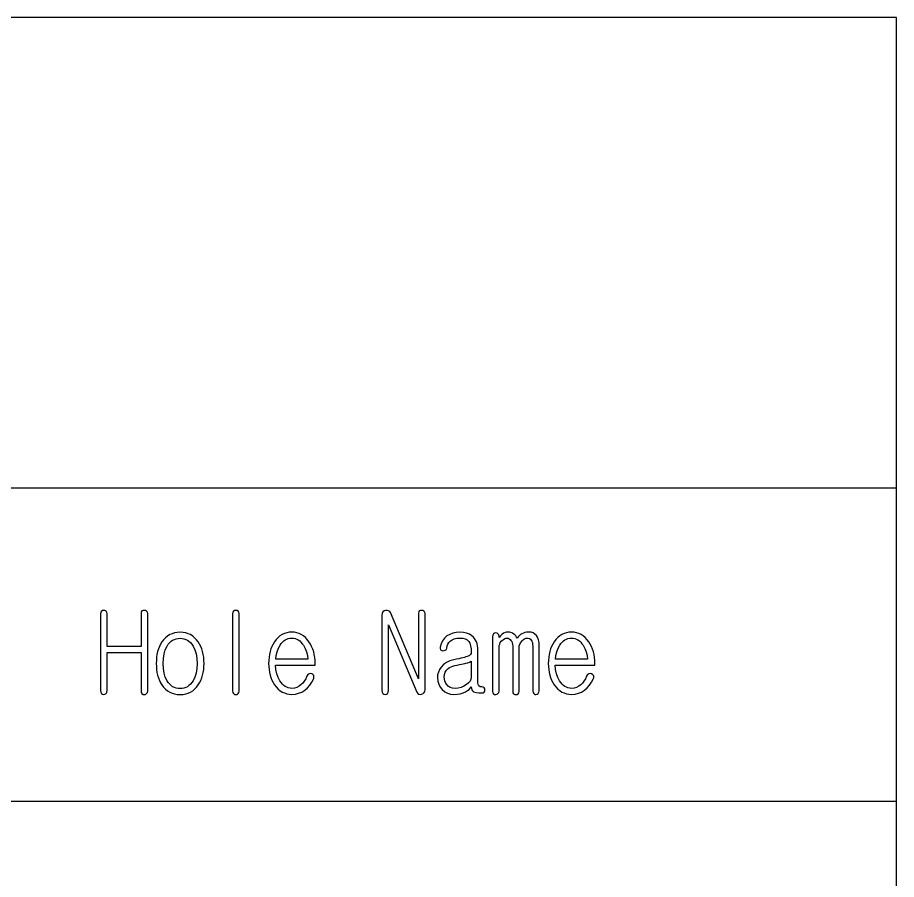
# Model space of a CAD drawing. Extents: x -5 to 108, y -42 to 54.
# Drawn here: x 93.7 to 107.95, y -27.94 to -13.97 of the extents above; entities that cross this region are included whole.
import ezdxf

# ---------------------------------------------------------------- set-up
doc = ezdxf.new("R2010")
doc.units = 0
doc.layers.add('DRILL_GDO', color=1, linetype='CONTINUOUS')

msp = doc.modelspace()

# ---------------------------------------------------------------- linework, layer by layer
at = {"layer": 'DRILL_GDO'}
for points in [[(0, -41.91), (107.95, -41.91), (107.95, -13.97), (0, -13.97), (0, -41.91)], [(0, -21.59), (107.95, -21.59)], [(95.0468, -23.6347), (95.0468, -24.87676), (95.05188, -24.9047), (95.06204, -24.92502), (95.07982, -24.93772), (95.10268, -24.9428), (95.12046, -24.93772), (95.13824, -24.92756), (95.15094, -24.90724), (95.15602, -24.8793), (95.15602, -24.25954), (95.70466, -24.25954), (95.70466, -24.88692), (95.70974, -24.90978), (95.7199, -24.92756), (95.73768, -24.94026), (95.76054, -24.9428), (95.77832, -24.94026), (95.7961, -24.92756), (95.8088, -24.90978), (95.81388, -24.88438), (95.81388, -23.62962), (95.8088, -23.6093), (95.7961, -23.59152), (95.77832, -23.58136), (95.76054, -23.57882), (95.73768, -23.58136), (95.7199, -23.58898), (95.70974, -23.60422), (95.70466, -23.62454), (95.70466, -24.16302), (95.15602, -24.16302), (95.15602, -23.6347), (95.15094, -23.61184), (95.13824, -23.59406), (95.12046, -23.58136), (95.10268, -23.57882), (95.07982, -23.58136), (95.06204, -23.59152), (95.05188, -23.6093), (95.0468, -23.6347)], [(97.18802, -23.62962), (97.18802, -24.88692), (97.1931, -24.90978), (97.20326, -24.92756), (97.22104, -24.94026), (97.2439, -24.9428), (97.26168, -24.94026), (97.27946, -24.92756), (97.29216, -24.91232), (97.29724, -24.88946), (97.29724, -23.63216), (97.29216, -23.6093), (97.27946, -23.59152), (97.26168, -23.58136), (97.2439, -23.57882), (97.22104, -23.58136), (97.20326, -23.59152), (97.1931, -23.6093), (97.18802, -23.62962)], [(99.60864, -23.65756), (99.60864, -24.8793), (99.61372, -24.9047), (99.62388, -24.92502), (99.64166, -24.93772), (99.66198, -24.9428), (99.6823, -24.93772), (99.70008, -24.92756), (99.71278, -24.90724), (99.71786, -24.8793), (99.71786, -23.8125), (100.1776, -24.9047), (100.1903, -24.92502), (100.20808, -24.93518), (100.2284, -24.94026), (100.2538, -24.93772), (100.2792, -24.92756), (100.29698, -24.91232), (100.30714, -24.892), (100.30968, -24.86406), (100.30968, -23.62708), (100.3046, -23.60676), (100.2919, -23.59152), (100.27412, -23.58136), (100.2538, -23.57882), (100.23348, -23.58136), (100.2157, -23.58898), (100.20554, -23.60422), (100.20046, -23.62454), (100.20046, -24.6888), (99.75088, -23.61438), (99.73818, -23.5966), (99.71786, -23.5839), (99.695, -23.57882), (99.6696, -23.57882), (99.6442, -23.58644), (99.62642, -23.60168), (99.61372, -23.62708), (99.60864, -23.65756)], [(98.39452, -24.64308), (98.3742, -24.68626), (98.35134, -24.72436), (98.32848, -24.75738), (98.30308, -24.78278), (98.27006, -24.80818), (98.23196, -24.8285), (98.19132, -24.8412), (98.14814, -24.84374), (98.1202, -24.8412), (98.09226, -24.83612), (98.06686, -24.82596), (98.04146, -24.81326), (98.0186, -24.79548), (97.99574, -24.77516), (97.97542, -24.74976), (97.9551, -24.72182), (97.92716, -24.66594), (97.90684, -24.60498), (97.8916, -24.5364), (97.88398, -24.46528), (98.5266, -24.46528), (98.5266, -24.43988), (98.5266, -24.38908), (98.52152, -24.34082), (98.5139, -24.29256), (98.50374, -24.24938), (98.4885, -24.2062), (98.47072, -24.16556), (98.4504, -24.12492), (98.42754, -24.08682), (98.3996, -24.05126), (98.36912, -24.02078), (98.33864, -23.99284), (98.30308, -23.96998), (98.26752, -23.95474), (98.22942, -23.94204), (98.19132, -23.93442), (98.14814, -23.93188), (98.10496, -23.93442), (98.06686, -23.94204), (98.02876, -23.95474), (97.99066, -23.96998), (97.95764, -23.99284), (97.92716, -24.02078), (97.89668, -24.05126), (97.86874, -24.08682), (97.84588, -24.12492), (97.82556, -24.16302), (97.81032, -24.20366), (97.79762, -24.24684), (97.78746, -24.29256), (97.77984, -24.33828), (97.77476, -24.38908), (97.77222, -24.43988), (97.77476, -24.48814), (97.77984, -24.5364), (97.78746, -24.58212), (97.79762, -24.62784), (97.81032, -24.66848), (97.82556, -24.70912), (97.84588, -24.74722), (97.86874, -24.78532), (97.89668, -24.82088), (97.92716, -24.8539), (97.95764, -24.8793), (97.99066, -24.90216), (98.02876, -24.9174), (98.06686, -24.9301), (98.10496, -24.93772), (98.14814, -24.94026), (98.20656, -24.93518), (98.2599, -24.92248), (98.3107, -24.90216), (98.35896, -24.87422), (98.40214, -24.83612), (98.44278, -24.79294), (98.4758, -24.74214), (98.50374, -24.68372), (98.50882, -24.67102), (98.50882, -24.65832), (98.50882, -24.64562), (98.50374, -24.63546), (98.49104, -24.61768), (98.47326, -24.60752), (98.4504, -24.60244), (98.43008, -24.60752), (98.40976, -24.62022), (98.39452, -24.64308)], [(100.87356, -23.93188), (100.8126, -23.93696), (100.75926, -23.94712), (100.70846, -23.96744), (100.66274, -23.99284), (100.6221, -24.0284), (100.59162, -24.07158), (100.56876, -24.11984), (100.55352, -24.17318), (100.55352, -24.19858), (100.56114, -24.2189), (100.57892, -24.22906), (100.59924, -24.23414), (100.61956, -24.2316), (100.63734, -24.22398), (100.65512, -24.21128), (100.66274, -24.19096), (100.66782, -24.1554), (100.68052, -24.12746), (100.69576, -24.09952), (100.71608, -24.0792), (100.74656, -24.05634), (100.78212, -24.0411), (100.8253, -24.03094), (100.87102, -24.0284), (100.91928, -24.03094), (100.95992, -24.0411), (100.99294, -24.05888), (101.01834, -24.08174), (101.03358, -24.11222), (101.04628, -24.1554), (101.0539, -24.20366), (101.05644, -24.26462), (101.0539, -24.27986), (101.04374, -24.2951), (101.0285, -24.3078), (101.00818, -24.3205), (100.9904, -24.32558), (100.97262, -24.3332), (100.94976, -24.34082), (100.92182, -24.34844), (100.89134, -24.35606), (100.85578, -24.36368), (100.81768, -24.3713), (100.7745, -24.38146), (100.711, -24.39924), (100.65512, -24.42464), (100.60686, -24.45766), (100.56876, -24.50084), (100.54336, -24.53894), (100.52558, -24.57958), (100.51288, -24.62276), (100.51034, -24.66594), (100.51542, -24.72436), (100.53066, -24.77516), (100.55352, -24.82342), (100.58908, -24.86406), (100.62718, -24.89708), (100.6729, -24.92248), (100.72116, -24.93518), (100.77704, -24.94026), (100.83038, -24.93772), (100.87864, -24.9301), (100.92436, -24.91486), (100.965, -24.89708), (100.99802, -24.87676), (101.02342, -24.85898), (101.04374, -24.83612), (101.05898, -24.8158), (101.06152, -24.84374), (101.06914, -24.8666), (101.0793, -24.88438), (101.092, -24.89708), (101.11486, -24.9047), (101.1428, -24.91232), (101.1809, -24.9174), (101.22916, -24.9174), (101.25202, -24.91486), (101.26726, -24.9047), (101.27742, -24.88946), (101.27996, -24.86914), (101.27742, -24.84882), (101.26726, -24.83358), (101.25202, -24.82342), (101.2317, -24.82088), (101.20122, -24.8158), (101.1809, -24.8031), (101.17074, -24.78024), (101.16566, -24.74976), (101.16566, -24.2316), (101.16312, -24.19096), (101.16058, -24.1554), (101.15296, -24.11984), (101.1428, -24.08936), (101.12756, -24.06142), (101.11232, -24.03348), (101.092, -24.01062), (101.06914, -23.9903), (101.0285, -23.9649), (100.98278, -23.94712), (100.93198, -23.93696), (100.87356, -23.93188)], [(101.40442, -24.00554), (101.40442, -24.892), (101.4095, -24.91486), (101.41966, -24.9301), (101.43744, -24.94026), (101.45522, -24.9428), (101.47554, -24.93772), (101.49078, -24.92756), (101.50348, -24.90978), (101.50856, -24.88692), (101.50856, -24.15032), (101.51872, -24.12492), (101.52888, -24.10206), (101.54412, -24.0792), (101.5619, -24.06142), (101.57968, -24.04872), (101.6, -24.03602), (101.62032, -24.03094), (101.64064, -24.0284), (101.65588, -24.03094), (101.67366, -24.03856), (101.68636, -24.04872), (101.7016, -24.0665), (101.7143, -24.08428), (101.72192, -24.10714), (101.727, -24.13), (101.72954, -24.15286), (101.72954, -24.892), (101.73462, -24.91486), (101.74478, -24.9301), (101.76256, -24.94026), (101.78034, -24.9428), (101.80066, -24.94026), (101.8159, -24.9301), (101.8286, -24.91486), (101.83368, -24.89454), (101.83368, -24.1554), (101.85654, -24.10714), (101.88702, -24.0665), (101.9048, -24.04872), (101.92258, -24.03856), (101.9429, -24.03094), (101.96068, -24.0284), (101.981, -24.03094), (102.00132, -24.03602), (102.01656, -24.04618), (102.02926, -24.06142), (102.03942, -24.0792), (102.04958, -24.10206), (102.05212, -24.13), (102.05466, -24.16048), (102.05466, -24.88438), (102.05974, -24.90978), (102.0699, -24.92756), (102.08768, -24.94026), (102.10546, -24.9428), (102.12578, -24.93772), (102.14102, -24.92756), (102.15372, -24.90724), (102.1588, -24.88184), (102.1588, -24.15286), (102.15626, -24.09952), (102.14864, -24.0538), (102.1334, -24.0157), (102.11562, -23.98522), (102.09022, -23.96236), (102.05974, -23.94458), (102.02672, -23.93442), (101.98608, -23.93188), (101.9556, -23.93442), (101.92766, -23.9395), (101.90226, -23.94712), (101.87686, -23.95728), (101.85654, -23.96998), (101.83876, -23.98776), (101.81844, -24.00808), (101.80066, -24.03094), (101.79304, -24.01062), (101.78034, -23.99284), (101.7651, -23.9776), (101.74732, -23.96236), (101.72446, -23.94966), (101.7016, -23.9395), (101.67874, -23.93442), (101.65334, -23.93188), (101.63048, -23.93442), (101.60508, -23.9395), (101.58222, -23.94966), (101.55936, -23.96236), (101.53142, -23.9903), (101.50856, -24.02078), (101.50856, -24.003), (101.50348, -23.9776), (101.49078, -23.95728), (101.47554, -23.94712), (101.45522, -23.94204), (101.43744, -23.94712), (101.41966, -23.95728), (101.4095, -23.98014), (101.40442, -24.00554)], [(102.92842, -24.64308), (102.9081, -24.68626), (102.88524, -24.72436), (102.86238, -24.75738), (102.83698, -24.78278), (102.80396, -24.80818), (102.76586, -24.8285), (102.72522, -24.8412), (102.68204, -24.84374), (102.6541, -24.8412), (102.62616, -24.83612), (102.60076, -24.82596), (102.57536, -24.81326), (102.5525, -24.79548), (102.52964, -24.77516), (102.50932, -24.74976), (102.489, -24.72182), (102.46106, -24.66594), (102.44074, -24.60498), (102.4255, -24.5364), (102.41788, -24.46528), (103.0605, -24.46528), (103.0605, -24.43988), (103.0605, -24.38908), (103.05542, -24.34082), (103.0478, -24.29256), (103.03764, -24.24938), (103.0224, -24.2062), (103.00462, -24.16556), (102.9843, -24.12492), (102.96144, -24.08682), (102.9335, -24.05126), (102.90302, -24.02078), (102.87254, -23.99284), (102.83698, -23.96998), (102.80142, -23.95474), (102.76332, -23.94204), (102.72522, -23.93442), (102.68204, -23.93188), (102.63886, -23.93442), (102.60076, -23.94204), (102.56266, -23.95474), (102.52456, -23.96998), (102.49154, -23.99284), (102.46106, -24.02078), (102.43058, -24.05126), (102.40264, -24.08682), (102.37978, -24.12492), (102.35946, -24.16302), (102.34422, -24.20366), (102.33152, -24.24684), (102.32136, -24.29256), (102.31374, -24.33828), (102.30866, -24.38908), (102.30612, -24.43988), (102.30866, -24.48814), (102.31374, -24.5364), (102.32136, -24.58212), (102.33152, -24.62784), (102.34422, -24.66848), (102.35946, -24.70912), (102.37978, -24.74722), (102.40264, -24.78532), (102.43058, -24.82088), (102.46106, -24.8539), (102.49154, -24.8793), (102.52456, -24.90216), (102.56266, -24.9174), (102.60076, -24.9301), (102.63886, -24.93772), (102.68204, -24.94026), (102.74046, -24.93518), (102.7938, -24.92248), (102.8446, -24.90216), (102.89286, -24.87422), (102.93604, -24.83612), (102.97668, -24.79294), (103.0097, -24.74214), (103.03764, -24.68372), (103.04272, -24.67102), (103.04272, -24.65832), (103.04272, -24.64562), (103.03764, -24.63546), (103.02494, -24.61768), (103.00716, -24.60752), (102.9843, -24.60244), (102.96398, -24.60752), (102.94366, -24.62022), (102.92842, -24.64308)], [(96.33966, -23.93442), (96.2914, -23.93696), (96.24822, -23.94458), (96.20758, -23.95728), (96.16948, -23.97252), (96.13392, -23.99538), (96.1009, -24.02332), (96.07042, -24.0538), (96.04248, -24.08936), (96.02216, -24.12746), (96.00184, -24.16556), (95.9866, -24.20366), (95.9739, -24.24684), (95.96374, -24.29256), (95.95612, -24.33828), (95.95358, -24.38908), (95.95104, -24.43988), (95.95358, -24.49068), (95.95612, -24.53894), (95.96374, -24.5872), (95.9739, -24.63038), (95.9866, -24.67356), (96.00184, -24.7142), (96.02216, -24.7523), (96.04248, -24.78786), (96.07042, -24.82342), (96.1009, -24.85644), (96.13392, -24.88184), (96.16948, -24.9047), (96.20758, -24.91994), (96.24822, -24.93264), (96.2914, -24.94026), (96.33966, -24.9428), (96.38538, -24.94026), (96.42856, -24.93264), (96.4692, -24.91994), (96.5073, -24.9047), (96.54286, -24.88184), (96.57334, -24.85644), (96.60382, -24.82342), (96.63176, -24.78786), (96.65462, -24.7523), (96.6724, -24.7142), (96.69018, -24.67356), (96.70288, -24.63038), (96.71304, -24.5872), (96.72066, -24.53894), (96.7232, -24.49068), (96.72574, -24.43988), (96.7232, -24.38908), (96.72066, -24.33828), (96.71304, -24.29256), (96.70288, -24.24684), (96.69018, -24.20366), (96.6724, -24.16556), (96.65462, -24.12746), (96.63176, -24.08936), (96.60382, -24.0538), (96.57334, -24.02332), (96.54286, -23.99538), (96.5073, -23.97252), (96.4692, -23.95728), (96.42856, -23.94458), (96.38538, -23.93696), (96.33966, -23.93442)], [(96.33966, -24.03094), (96.37014, -24.03348), (96.40062, -24.03856), (96.4311, -24.04872), (96.4565, -24.06396), (96.4819, -24.0792), (96.5073, -24.10206), (96.52762, -24.12746), (96.54794, -24.15794), (96.57588, -24.21636), (96.5962, -24.2824), (96.6089, -24.3586), (96.61398, -24.43988), (96.6089, -24.52116), (96.5962, -24.59482), (96.57588, -24.66086), (96.54794, -24.71928), (96.52762, -24.74976), (96.5073, -24.77516), (96.4819, -24.79802), (96.4565, -24.8158), (96.4311, -24.8285), (96.40062, -24.83866), (96.37014, -24.84374), (96.33966, -24.84628), (96.30664, -24.84374), (96.27362, -24.83866), (96.24568, -24.8285), (96.21774, -24.8158), (96.19234, -24.79802), (96.16948, -24.77516), (96.14662, -24.74976), (96.12884, -24.71928), (96.09836, -24.66086), (96.07804, -24.59482), (96.06788, -24.52116), (96.0628, -24.43988), (96.06788, -24.3586), (96.07804, -24.2824), (96.09836, -24.21636), (96.12884, -24.15794), (96.14662, -24.12746), (96.16948, -24.10206), (96.19234, -24.0792), (96.21774, -24.06396), (96.24568, -24.04872), (96.27362, -24.03856), (96.30664, -24.03348), (96.33966, -24.03094)], [(97.88906, -24.36876), (97.89668, -24.3078), (97.91192, -24.24938), (97.93224, -24.1935), (97.96018, -24.14524), (97.97796, -24.1173), (97.99828, -24.09444), (98.0186, -24.07412), (98.04146, -24.05634), (98.06686, -24.04364), (98.09226, -24.03602), (98.1202, -24.03094), (98.14814, -24.0284), (98.17608, -24.03094), (98.20402, -24.03602), (98.22942, -24.04618), (98.25228, -24.05888), (98.27768, -24.07412), (98.298, -24.09444), (98.31832, -24.11984), (98.33864, -24.14524), (98.36658, -24.19604), (98.3869, -24.25192), (98.40214, -24.3078), (98.40976, -24.36876), (97.88906, -24.36876)], [(102.42296, -24.36876), (102.43058, -24.3078), (102.44582, -24.24938), (102.46614, -24.1935), (102.49408, -24.14524), (102.51186, -24.1173), (102.53218, -24.09444), (102.5525, -24.07412), (102.57536, -24.05634), (102.60076, -24.04364), (102.62616, -24.03602), (102.6541, -24.03094), (102.68204, -24.0284), (102.70998, -24.03094), (102.73792, -24.03602), (102.76332, -24.04618), (102.78618, -24.05888), (102.81158, -24.07412), (102.8319, -24.09444), (102.85222, -24.11984), (102.87254, -24.14524), (102.90048, -24.19604), (102.9208, -24.25192), (102.93604, -24.3078), (102.94366, -24.36876), (102.42296, -24.36876)], [(101.05644, -24.66848), (101.05136, -24.69642), (101.03866, -24.72436), (101.01326, -24.7523), (100.98024, -24.78278), (100.9396, -24.80818), (100.89388, -24.8285), (100.84562, -24.8412), (100.79482, -24.84374), (100.75418, -24.83866), (100.71608, -24.8285), (100.68306, -24.80818), (100.65766, -24.7777), (100.63988, -24.74976), (100.62972, -24.72182), (100.6221, -24.69134), (100.61956, -24.65832), (100.62464, -24.61768), (100.6348, -24.57958), (100.65766, -24.5491), (100.6856, -24.52116), (100.70592, -24.50592), (100.73132, -24.49322), (100.75926, -24.48306), (100.79228, -24.4729), (100.83038, -24.46528), (100.86848, -24.45766), (100.89896, -24.45258), (100.92944, -24.44496), (100.9523, -24.43988), (100.97262, -24.4348), (100.9904, -24.42972), (101.0031, -24.42718), (101.03104, -24.41702), (101.0539, -24.40178), (101.05644, -24.40178), (101.05644, -24.66848)], [(0, -26.67), (107.95, -26.67)]]:
    msp.add_lwpolyline(points, dxfattribs=at)

doc.saveas('drawing.dxf')
